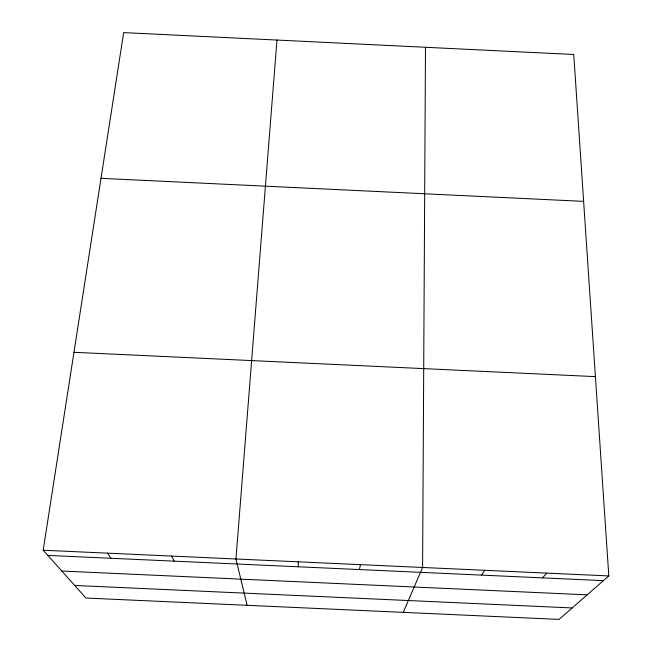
<?xml version="1.0" encoding="UTF-8"?>
<svg xmlns="http://www.w3.org/2000/svg" width="652" height="652" viewBox="0 0 652 652"><rect width="100%" height="100%" fill="white"/><g stroke="black" fill="none" stroke-linecap="round" stroke-linejoin="round"><path stroke-width="0.98" d="M425.495 47.286L422.594 567.476L403.246 612.367M276.978 40.057L235.942 558.992L247.132 605.317M43.187 550.231L123.668 32.6L573.744 54.491L608.813 575.936L559.057 619.4L85.974 598.039L43.187 550.231L608.813 575.936M359.431 569.563L360.426 564.648M481.518 575.105L484.713 570.296M542.497 577.876L546.792 573.116M47.816 555.414L603.434 580.639M61.801 571.038L587.175 594.844M74.703 585.447L572.171 607.949M73.961 352.3L595.415 376.628M101.011 178.322L583.621 201.362M107.49 553.157L110.979 558.275M171.737 556.074L174.092 561.144M298.208 561.82L298.314 566.784"/></g></svg>
